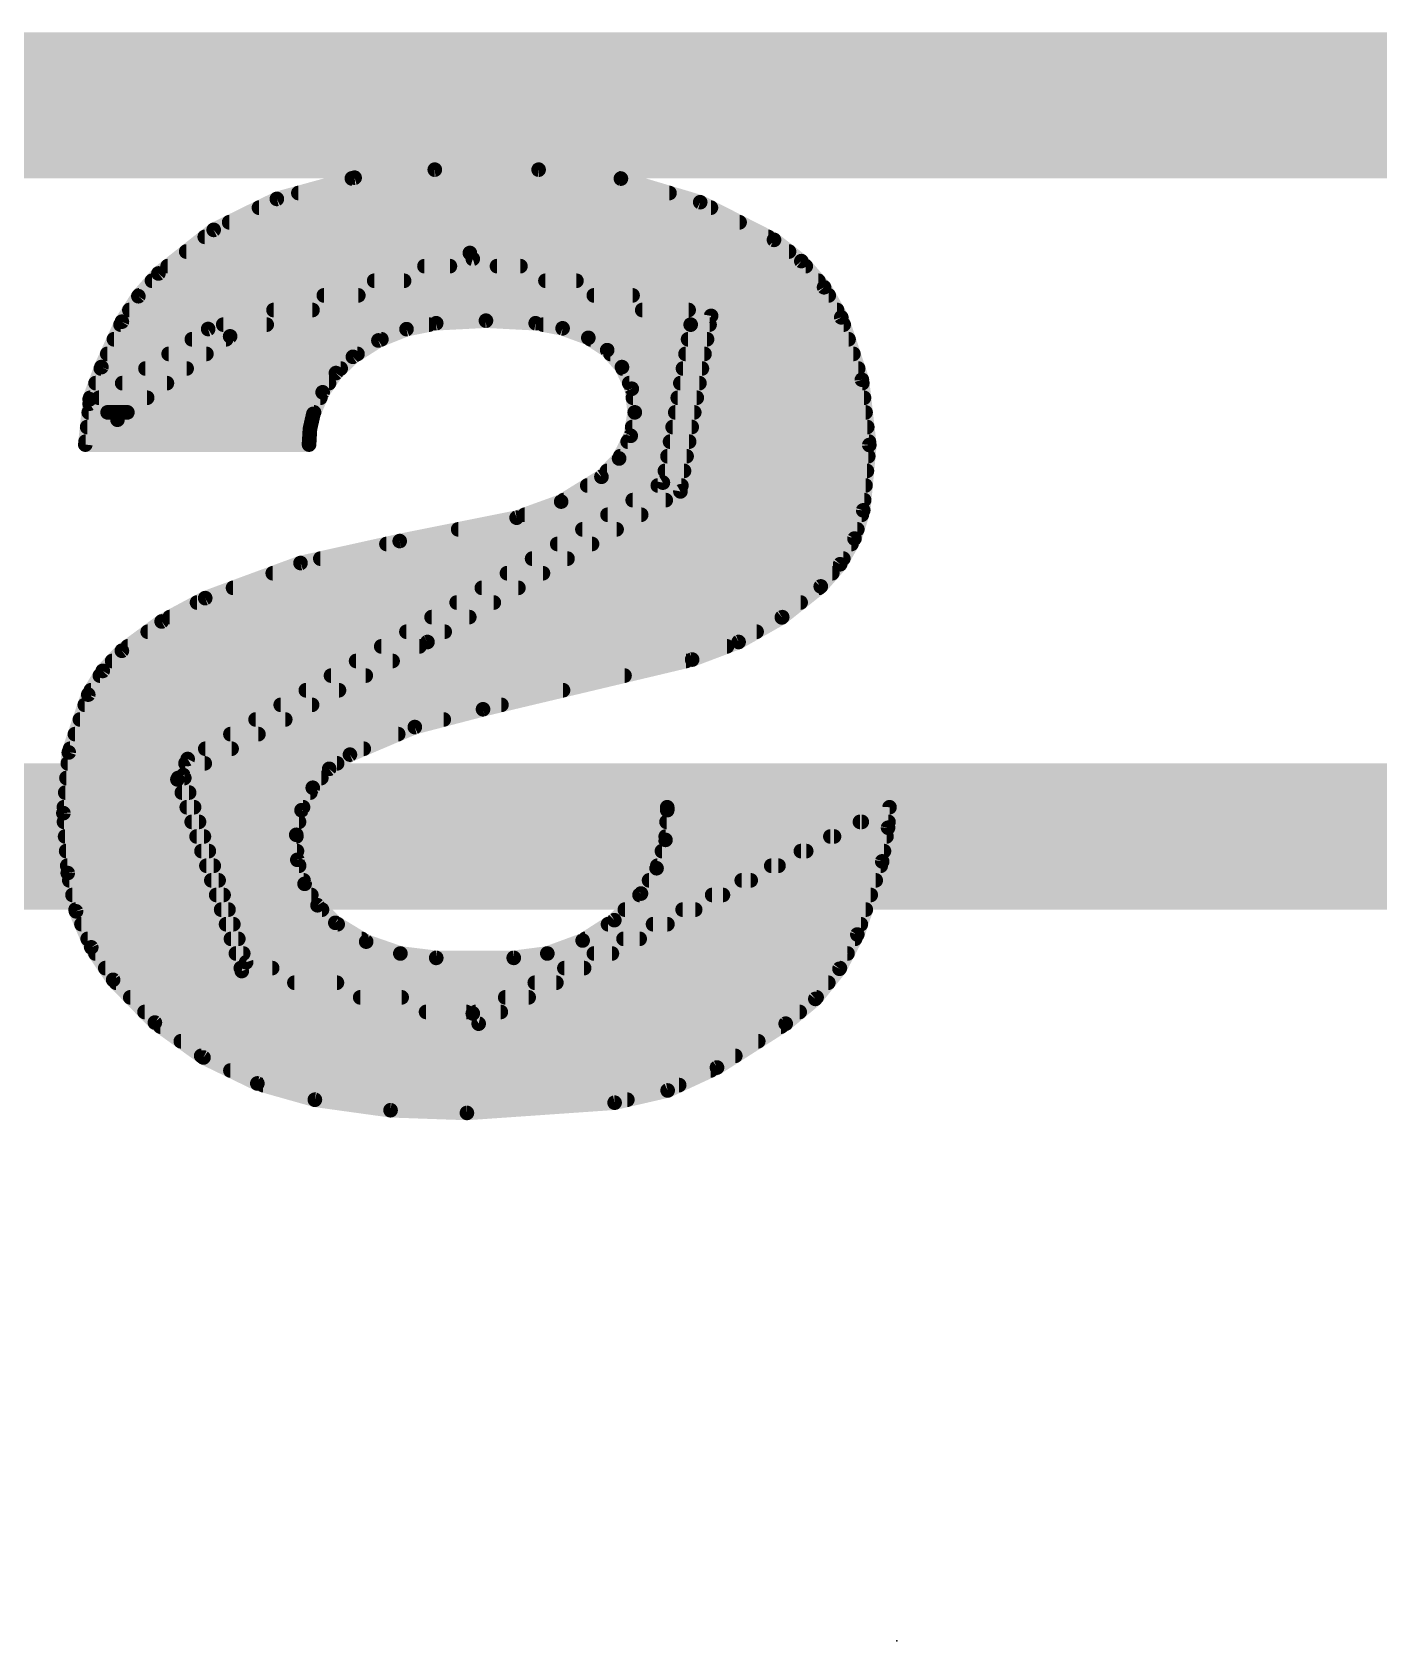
# Model space of a CAD drawing. Extents: x -15.6 to 66.2, y -11.4 to 53.5.
# Drawn here: x 35.963 to 38.302, y 22.733 to 25.527 of the extents above; entities that cross this region are included whole.
import ezdxf

# ---------------------------------------------------------------- set-up
doc = ezdxf.new("R2010")
doc.units = 0
for name, color, linetype in [('1', 12, 'CONTINUOUS'), ('22', 40, 'CONTINUOUS'), ('24', 53, 'CONTINUOUS')]:
    doc.layers.add(name, color=color, linetype=linetype)

msp = doc.modelspace()

# ---------------------------------------------------------------- linework, layer by layer
at = {"layer": '1', "const_width": 0.254}
for points in [[(20.32, 25.4), (39.37, 25.4)], [(22.86, 24.13), (41.91, 24.13)]]:
    msp.add_lwpolyline(points, dxfattribs=at)
at = {"layer": '22', "const_width": 0.0254}
for points in [[(36.388, 25.2374), (36.5231, 25.2743)], [(36.5184, 25.273), (36.9831, 25.273)], [(36.5231, 25.2743), (36.6624, 25.2882)], [(36.6624, 25.2882), (36.8427, 25.2882)], [(36.8427, 25.2882), (36.9857, 25.2727)], [(36.4254, 25.2476), (37.07, 25.2476)], [(36.9857, 25.2727), (37.1235, 25.2316)], [(36.2783, 25.1836), (36.388, 25.2374)], [(36.357, 25.2222), (37.142, 25.2222)], [(37.1235, 25.2316), (37.2516, 25.1663)], [(36.3052, 25.1968), (37.1918, 25.1968)], [(36.1823, 25.1079), (36.2783, 25.1836)], [(36.2628, 25.1714), (37.2416, 25.1714)], [(37.2516, 25.1663), (37.2991, 25.1294)], [(36.2306, 25.146), (37.2777, 25.146)], [(36.2687, 25.0114), (36.7233, 25.1435)], [(36.7284, 25.1333), (36.3068, 24.9987)], [(36.7233, 25.1435), (37.1424, 25.0342)], [(37.1069, 25.019), (36.7284, 25.1333)], [(36.1474, 25.0684), (36.1823, 25.1079)], [(36.1984, 25.1206), (36.6886, 25.1206)], [(36.6445, 25.1206), (36.8111, 25.1206)], [(36.7705, 25.1206), (37.3068, 25.1206)], [(37.2991, 25.1294), (37.3386, 25.0839)], [(36.1711, 25.0952), (36.6091, 25.0952)], [(36.5571, 25.0952), (36.9085, 25.0952)], [(36.8546, 25.0952), (37.3288, 25.0952)], [(37.3386, 25.0839), (37.3685, 25.0317)], [(36.1188, 25.0241), (36.1474, 25.0684)], [(36.1487, 25.0698), (36.5295, 25.0698)], [(36.4697, 25.0698), (37.0059, 25.0698)], [(36.9387, 25.0698), (37.3467, 25.0698)], [(36.0832, 24.9453), (36.1188, 25.0241)], [(36.1319, 25.0444), (36.4499, 25.0444)], [(36.3823, 25.0444), (37.1033, 25.0444)], [(36.7512, 25.026), (36.6649, 25.0215)], [(36.8376, 25.0215), (36.7512, 25.026)], [(37.0228, 25.0444), (37.3612, 25.0444)], [(37.1424, 25.0342), (37.0891, 24.7294)], [(37.3685, 25.0317), (37.4043, 24.9234)], [(36.0629, 24.8818), (36.2687, 25.0114)], [(36.105, 24.9936), (36.2999, 24.9936)], [(36.3068, 24.9987), (36.1112, 24.8539)], [(36.1165, 25.019), (36.3704, 25.019)], [(36.2404, 24.9936), (36.5696, 24.9936)], [(36.2949, 25.019), (36.6524, 25.019)], [(36.6133, 25.0112), (36.5644, 24.9915)], [(36.6649, 25.0215), (36.6133, 25.0112)], [(36.8844, 25.0126), (36.8376, 25.0215)], [(36.8508, 25.019), (37.1397, 25.019)], [(36.9291, 24.9961), (36.8844, 25.0126)], [(36.9618, 24.9748), (36.9291, 24.9961)], [(36.9329, 24.9936), (37.1353, 24.9936)], [(37.0586, 24.7447), (37.1069, 25.019)], [(37.1024, 24.9936), (37.3811, 24.9936)], [(37.1069, 25.019), (37.3727, 25.019)], [(36.0935, 24.9682), (36.2656, 24.9682)], [(36.2001, 24.9682), (36.5281, 24.9682)], [(36.5644, 24.9915), (36.5201, 24.9631)], [(36.9875, 24.9453), (36.9618, 24.9748)], [(36.9676, 24.9682), (37.1309, 24.9682)], [(37.098, 24.9682), (37.3895, 24.9682)], [(36.0629, 24.8895), (36.0832, 24.9453)], [(36.0823, 24.9428), (36.2313, 24.9428)], [(36.1598, 24.9428), (36.4989, 24.9428)], [(36.5201, 24.9631), (36.4907, 24.935)], [(37.0046, 24.9077), (36.9875, 24.9453)], [(36.9886, 24.9428), (37.1264, 24.9428)], [(37.0935, 24.9428), (37.3979, 24.9428)], [(36.0731, 24.9174), (36.197, 24.9174)], [(36.1194, 24.9174), (36.4786, 24.9174)], [(36.4907, 24.935), (36.4675, 24.9015)], [(37.0002, 24.9174), (37.122, 24.9174)], [(37.089, 24.9174), (37.405, 24.9174)], [(37.4043, 24.9234), (37.4172, 24.81)], [(36.1112, 24.8539), (36.0629, 24.8895)], [(36.0638, 24.892), (36.1627, 24.892)], [(36.0791, 24.892), (36.4635, 24.892)], [(36.4675, 24.9015), (36.4515, 24.8641)], [(37.0098, 24.8667), (37.0046, 24.9077)], [(37.0066, 24.892), (37.1175, 24.892)], [(37.0845, 24.892), (37.4079, 24.892)], [(36.0553, 24.8107), (36.0629, 24.8818)], [(36.0613, 24.8666), (36.4526, 24.8666)], [(36.094, 24.8666), (36.1284, 24.8666)], [(36.4515, 24.8641), (36.4455, 24.8377)], [(37.0027, 24.826), (37.0098, 24.8667)], [(37.0098, 24.8666), (37.1131, 24.8666)], [(37.0801, 24.8666), (37.4107, 24.8666)], [(36.0586, 24.8412), (36.4463, 24.8412)], [(36.4455, 24.8377), (36.4439, 24.8107)], [(36.9826, 24.7866), (37.0027, 24.826)], [(37.0054, 24.8412), (37.1087, 24.8412)], [(37.0756, 24.8412), (37.4136, 24.8412)], [(36.4439, 24.8107), (36.0553, 24.8107)], [(36.0558, 24.8158), (36.4442, 24.8158)], [(36.9975, 24.8158), (37.1042, 24.8158)], [(37.0711, 24.8158), (37.4165, 24.8158)], [(37.4172, 24.81), (37.4066, 24.6964)], [(36.9519, 24.7548), (36.9826, 24.7866)], [(36.9845, 24.7904), (37.0998, 24.7904)], [(37.0666, 24.7904), (37.4154, 24.7904)], [(36.2331, 24.2646), (37.0586, 24.7447)], [(36.8819, 24.7117), (36.9519, 24.7548)], [(36.9617, 24.765), (37.0953, 24.765)], [(37.0622, 24.765), (37.413, 24.765)], [(37.0891, 24.7294), (36.6497, 24.4678)], [(36.886, 24.7142), (37.0636, 24.7142)], [(36.9272, 24.7396), (37.0909, 24.7396)], [(37.0062, 24.7142), (37.4083, 24.7142)], [(37.0498, 24.7396), (37.4106, 24.7396)], [(36.8046, 24.6837), (36.8819, 24.7117)], [(36.8187, 24.6888), (37.0209, 24.6888)], [(36.9625, 24.6888), (37.4042, 24.6888)], [(37.4066, 24.6964), (37.3915, 24.6475)], [(36.6014, 24.6431), (36.8046, 24.6837)], [(36.703, 24.6634), (36.9782, 24.6634)], [(36.9188, 24.6634), (37.3964, 24.6634)], [(36.4291, 24.605), (36.6014, 24.6431)], [(36.5784, 24.638), (36.9356, 24.638)], [(36.8751, 24.638), (37.3862, 24.638)], [(37.3915, 24.6475), (37.3665, 24.6028)], [(36.2636, 24.544), (36.4291, 24.605)], [(36.4636, 24.6126), (36.8929, 24.6126)], [(36.8315, 24.6126), (37.372, 24.6126)], [(37.3665, 24.6028), (37.3329, 24.5643)], [(36.3809, 24.5872), (36.8503, 24.5872)], [(36.7878, 24.5872), (37.3529, 24.5872)], [(36.3119, 24.5618), (36.8076, 24.5618)], [(36.7441, 24.5618), (37.3298, 24.5618)], [(37.3329, 24.5643), (37.2653, 24.5105)], [(36.1879, 24.5035), (36.2636, 24.544)], [(36.2494, 24.5364), (36.7649, 24.5364)], [(36.7004, 24.5364), (37.2978, 24.5364)], [(36.1188, 24.4526), (36.1879, 24.5035)], [(36.202, 24.511), (36.7223, 24.511)], [(36.6568, 24.511), (37.2659, 24.511)], [(37.2653, 24.5105), (37.1902, 24.4679)], [(36.1637, 24.4856), (36.6796, 24.4856)], [(36.6497, 24.4678), (36.2255, 24.2367)], [(36.6131, 24.4856), (37.2214, 24.4856)], [(37.1902, 24.4679), (37.1094, 24.4373)], [(36.0856, 24.4176), (36.1188, 24.4526)], [(36.1019, 24.4348), (36.5891, 24.4348)], [(36.1291, 24.4602), (36.6358, 24.4602)], [(36.5257, 24.4348), (37.0989, 24.4348)], [(36.5694, 24.4602), (37.1699, 24.4602)], [(37.1094, 24.4373), (36.7462, 24.351)], [(36.0604, 24.3764), (36.0856, 24.4176)], [(36.0806, 24.4094), (36.5425, 24.4094)], [(36.4821, 24.4094), (36.992, 24.4094)], [(36.065, 24.384), (36.4959, 24.384)], [(36.4384, 24.384), (36.8851, 24.384)], [(36.0266, 24.2761), (36.0604, 24.3764)], [(36.0544, 24.3586), (36.4493, 24.3586)], [(36.3947, 24.3586), (36.7782, 24.3586)], [(36.7462, 24.351), (36.6277, 24.3201)], [(36.0459, 24.3332), (36.4026, 24.3332)], [(36.3511, 24.3332), (36.678, 24.3332)], [(36.0373, 24.3078), (36.356, 24.3078)], [(36.3074, 24.3078), (36.5988, 24.3078)], [(36.6277, 24.3201), (36.515, 24.2722)], [(36.0172, 24.1706), (36.0266, 24.2761)], [(36.0288, 24.2824), (36.3094, 24.2824)], [(36.2637, 24.2824), (36.539, 24.2824)], [(36.515, 24.2722), (36.479, 24.2475)], [(36.0249, 24.257), (36.2628, 24.257)], [(36.2153, 24.2291), (36.2331, 24.2646)], [(36.2293, 24.257), (36.4928, 24.257)], [(36.479, 24.2475), (36.4504, 24.2146)], [(36.0226, 24.2316), (36.2272, 24.2316)], [(36.3271, 23.8963), (36.2153, 24.2291)], [(36.2166, 24.2316), (36.4652, 24.2316)], [(36.2255, 24.2367), (36.3347, 23.9116)], [(36.4504, 24.2146), (36.4309, 24.1756)], [(36.0204, 24.2062), (36.2357, 24.2062)], [(36.223, 24.2062), (36.4462, 24.2062)], [(36.0248, 24.0665), (36.0172, 24.1706)], [(36.0181, 24.1808), (36.2443, 24.1808)], [(36.0183, 24.1554), (36.2528, 24.1554)], [(36.2315, 24.1808), (36.4335, 24.1808)], [(36.2401, 24.1554), (36.4265, 24.1554)], [(36.4309, 24.1756), (36.4218, 24.133)], [(36.7284, 23.8227), (37.4523, 24.1808)], [(37.4523, 24.1808), (36.7386, 23.8049)], [(37.0632, 24.1241), (37.0662, 24.1757)], [(37.065, 24.1554), (37.4041, 24.1554)], [(37.0662, 24.1757), (37.0662, 24.1808)], [(37.0662, 24.1808), (37.4523, 24.1808)], [(37.401, 24.1554), (37.4505, 24.1554)], [(37.4523, 24.1808), (37.4498, 24.1452)], [(36.0202, 24.13), (36.2613, 24.13)], [(36.2486, 24.13), (36.4219, 24.13)], [(36.4218, 24.133), (36.4236, 24.0894)], [(37.0635, 24.13), (37.3559, 24.13)], [(37.3496, 24.13), (37.4471, 24.13)], [(37.4498, 24.1452), (37.4396, 24.0868)], [(36.022, 24.1046), (36.2699, 24.1046)], [(36.2571, 24.1046), (36.423, 24.1046)], [(37.0476, 24.0749), (37.0632, 24.1241)], [(37.057, 24.1046), (37.3076, 24.1046)], [(37.2983, 24.1046), (37.4427, 24.1046)], [(36.0239, 24.0792), (36.2784, 24.0792)], [(36.2657, 24.0792), (36.4267, 24.0792)], [(36.4236, 24.0894), (36.4362, 24.0478)], [(37.0205, 24.0309), (37.0476, 24.0749)], [(37.049, 24.0792), (37.2594, 24.0792)], [(37.2469, 24.0792), (37.437, 24.0792)], [(37.4396, 24.0868), (37.3964, 23.9598)], [(36.0391, 24.0001), (36.0248, 24.0665)], [(36.0275, 24.0538), (36.2869, 24.0538)], [(36.2742, 24.0538), (36.4344, 24.0538)], [(36.4362, 24.0478), (36.4587, 24.0106)], [(37.0346, 24.0538), (37.2112, 24.0538)], [(37.1956, 24.0538), (37.4284, 24.0538)], [(36.033, 24.0284), (36.2955, 24.0284)], [(36.2827, 24.0284), (36.4479, 24.0284)], [(36.9743, 23.9846), (37.0205, 24.0309)], [(37.018, 24.0284), (37.1629, 24.0284)], [(37.1442, 24.0284), (37.4197, 24.0284)], [(36.0385, 24.003), (36.304, 24.003)], [(36.0657, 23.9375), (36.0391, 24.0001)], [(36.2913, 24.003), (36.4664, 24.003)], [(36.4587, 24.0106), (36.4896, 23.9801)], [(36.9926, 24.003), (37.1147, 24.003)], [(37.0929, 24.003), (37.4111, 24.003)], [(36.0486, 23.9776), (36.3125, 23.9776)], [(36.2998, 23.9776), (36.4937, 23.9776)], [(36.4896, 23.9801), (36.5432, 23.9474)], [(36.9193, 23.9494), (36.9743, 23.9846)], [(36.9633, 23.9776), (37.0665, 23.9776)], [(37.0415, 23.9776), (37.4025, 23.9776)], [(36.0594, 23.9522), (36.3211, 23.9522)], [(36.1036, 23.8811), (36.0657, 23.9375)], [(36.3083, 23.9522), (36.5354, 23.9522)], [(36.5432, 23.9474), (36.6026, 23.9268)], [(36.8579, 23.9268), (36.9193, 23.9494)], [(36.9236, 23.9522), (37.0183, 23.9522)], [(36.9902, 23.9522), (37.3925, 23.9522)], [(37.3964, 23.9598), (37.3655, 23.9003)], [(36.0729, 23.9268), (36.3296, 23.9268)], [(36.3169, 23.9268), (36.6027, 23.9268)], [(36.3347, 23.9116), (36.7284, 23.8227)], [(36.6026, 23.9268), (36.6649, 23.9192)], [(36.6649, 23.9192), (36.7995, 23.9192)], [(36.7995, 23.9192), (36.8579, 23.9268)], [(36.8579, 23.9268), (36.97, 23.9268)], [(36.9388, 23.9268), (37.3793, 23.9268)], [(36.09, 23.9014), (36.3799, 23.9014)], [(36.1762, 23.8068), (36.1036, 23.8811)], [(36.1086, 23.876), (36.4924, 23.876)], [(36.3254, 23.9014), (36.9218, 23.9014)], [(36.7386, 23.8049), (36.3271, 23.8963)], [(36.4185, 23.876), (36.8736, 23.876)], [(36.8361, 23.876), (37.346, 23.876)], [(36.8875, 23.9014), (37.3661, 23.9014)], [(37.3655, 23.9003), (37.3235, 23.8479)], [(36.1334, 23.8506), (36.6048, 23.8506)], [(36.5329, 23.8506), (36.8254, 23.8506)], [(36.7848, 23.8506), (37.3256, 23.8506)], [(36.1582, 23.8252), (36.7173, 23.8252)], [(36.6472, 23.8252), (36.7771, 23.8252)], [(36.7335, 23.8252), (37.2963, 23.8252)], [(37.3235, 23.8479), (37.272, 23.8049)], [(36.2606, 23.7462), (36.1762, 23.8068)], [(36.1859, 23.7998), (37.264, 23.7998)], [(37.272, 23.8049), (37.1526, 23.7287)], [(36.2213, 23.7744), (37.2242, 23.7744)], [(36.2566, 23.749), (37.1844, 23.749)], [(36.3541, 23.701), (36.2606, 23.7462)], [(36.3074, 23.7236), (37.1416, 23.7236)], [(37.1526, 23.7287), (37.0669, 23.6889)], [(36.4541, 23.6728), (36.3541, 23.701)], [(36.3642, 23.6982), (37.0869, 23.6982)], [(37.0669, 23.6889), (36.9748, 23.6677)], [(36.5856, 23.6546), (36.4541, 23.6728)], [(36.4541, 23.6728), (36.9969, 23.6728)], [(36.7182, 23.6499), (36.5856, 23.6546)], [(36.9748, 23.6677), (36.7182, 23.6499)]]:
    msp.add_lwpolyline(points, dxfattribs=at)
at = {"layer": '22', "const_width": 0.0127}
for points in [[(36.5184, 25.2794, 1), (36.5184, 25.2666)], [(36.5224, 25.2806, 1), (36.5237, 25.268)], [(36.5248, 25.2681, 1), (36.5214, 25.2804)], [(36.6624, 25.2946, 1), (36.6624, 25.2818)], [(36.663, 25.2819, 1), (36.6618, 25.2945)], [(36.8434, 25.2945, 1), (36.842, 25.2819)], [(36.8427, 25.2818, 1), (36.8427, 25.2946)], [(36.9831, 25.2666, 1), (36.9831, 25.2794)], [(36.4254, 25.254, 1), (36.4254, 25.2413)], [(36.9875, 25.2788, 1), (36.9839, 25.2666)], [(36.985, 25.2664, 1), (36.9864, 25.279)], [(37.07, 25.2413, 1), (37.07, 25.254)], [(36.357, 25.2286, 1), (36.357, 25.2158)], [(36.3863, 25.2435, 1), (36.3897, 25.2313)], [(36.3908, 25.2317, 1), (36.3852, 25.2431)], [(37.1264, 25.2373, 1), (37.1206, 25.226)], [(37.1217, 25.2256, 1), (37.1253, 25.2377)], [(37.142, 25.2158, 1), (37.142, 25.2286)], [(36.3052, 25.2032, 1), (36.3052, 25.1904)], [(37.1918, 25.1904, 1), (37.1918, 25.2032)], [(36.2628, 25.1778, 1), (36.2628, 25.1651)], [(36.2755, 25.1893, 1), (36.2811, 25.1779)], [(36.2822, 25.1786, 1), (36.2743, 25.1886)], [(37.2416, 25.1651, 1), (37.2416, 25.1778)], [(37.2555, 25.1713, 1), (37.2477, 25.1613)], [(37.2487, 25.1606, 1), (37.2545, 25.172)], [(36.2306, 25.1524, 1), (36.2306, 25.1396)], [(36.7249, 25.1496, 1), (36.7217, 25.1374)], [(36.7251, 25.1374, 1), (36.7215, 25.1496)], [(36.7302, 25.1394, 1), (36.7266, 25.1272)], [(37.2777, 25.1396, 1), (37.2777, 25.1524)], [(36.1784, 25.1129, 1), (36.1862, 25.1029)], [(36.1871, 25.1037, 1), (36.1775, 25.1121)], [(36.1984, 25.127, 1), (36.1984, 25.1142)], [(36.6445, 25.127, 1), (36.6445, 25.1142)], [(36.6886, 25.1142, 1), (36.6886, 25.127)], [(36.7303, 25.1273, 1), (36.7265, 25.1393)], [(36.7705, 25.127, 1), (36.7705, 25.1142)], [(36.8111, 25.1142, 1), (36.8111, 25.127)], [(37.3039, 25.1335, 1), (37.2943, 25.1252)], [(37.2952, 25.1244, 1), (37.303, 25.1344)], [(37.3068, 25.1142, 1), (37.3068, 25.127)], [(36.1711, 25.1016, 1), (36.1711, 25.0889)], [(36.5571, 25.1016, 1), (36.5571, 25.0889)], [(36.6091, 25.0889, 1), (36.6091, 25.1016)], [(36.8546, 25.1016, 1), (36.8546, 25.0889)], [(36.9085, 25.0889, 1), (36.9085, 25.1016)], [(37.3288, 25.0889, 1), (37.3288, 25.1016)], [(37.3441, 25.0871, 1), (37.3331, 25.0808)], [(37.3338, 25.0798, 1), (37.3434, 25.0881)], [(36.1427, 25.0726, 1), (36.1522, 25.0642)], [(36.1528, 25.0649, 1), (36.1421, 25.0718)], [(36.1487, 25.0762, 1), (36.1487, 25.0634)], [(36.4697, 25.0762, 1), (36.4697, 25.0634)], [(36.5295, 25.0634, 1), (36.5295, 25.0762)], [(36.9387, 25.0762, 1), (36.9387, 25.0634)], [(37.0059, 25.0634, 1), (37.0059, 25.0762)], [(37.3467, 25.0634, 1), (37.3467, 25.0762)], [(36.1246, 25.0215, 1), (36.113, 25.0267)], [(36.1319, 25.0508, 1), (36.1319, 25.038)], [(36.3823, 25.0508, 1), (36.3823, 25.038)], [(36.4499, 25.038, 1), (36.4499, 25.0508)], [(36.7516, 25.0323, 1), (36.7509, 25.0196)], [(36.7516, 25.0196, 1), (36.7509, 25.0323)], [(37.0228, 25.0508, 1), (37.0228, 25.038)], [(37.1033, 25.038, 1), (37.1033, 25.0508)], [(37.1487, 25.0331, 1), (37.1361, 25.0353)], [(37.1408, 25.0281, 1), (37.144, 25.0403)], [(37.3612, 25.038, 1), (37.3612, 25.0508)], [(37.3745, 25.0337, 1), (37.3625, 25.0297)], [(37.363, 25.0285, 1), (37.374, 25.0349)], [(36.105, 25, 1), (36.105, 24.9872)], [(36.1165, 25.0254, 1), (36.1165, 25.0127)], [(36.1135, 25.0275, 1), (36.1241, 25.0207)], [(36.2404, 25, 1), (36.2404, 24.9872)], [(36.2669, 25.0175, 1), (36.2705, 25.0053)], [(36.2721, 25.006, 1), (36.2653, 25.0168)], [(36.2949, 25.0254, 1), (36.2949, 25.0127)], [(36.2999, 24.9872, 1), (36.2999, 25)], [(36.3049, 25.0047, 1), (36.3087, 24.9927)], [(36.3106, 24.9936, 1), (36.303, 25.0038)], [(36.3704, 25.0127, 1), (36.3704, 25.0254)], [(36.5696, 24.9872, 1), (36.5696, 25)], [(36.612, 25.0174, 1), (36.6145, 25.005)], [(36.6156, 25.0053, 1), (36.6109, 25.0171)], [(36.6524, 25.0127, 1), (36.6524, 25.0254)], [(36.6646, 25.0278, 1), (36.6652, 25.0152)], [(36.6661, 25.0153, 1), (36.6637, 25.0277)], [(36.8388, 25.0277, 1), (36.8364, 25.0153)], [(36.8373, 25.0152, 1), (36.8379, 25.0278)], [(36.8508, 25.0254, 1), (36.8508, 25.0127)], [(36.8866, 25.0186, 1), (36.8822, 25.0067)], [(36.8832, 25.0064, 1), (36.8856, 25.0189)], [(36.9326, 25.0014, 1), (36.9256, 24.9908)], [(36.9329, 25, 1), (36.9329, 24.9872)], [(36.9269, 24.9901, 1), (36.9313, 25.0021)], [(37.1024, 25, 1), (37.1024, 24.9872)], [(37.1069, 25.0254, 1), (37.1069, 25.0127)], [(37.1132, 25.0179, 1), (37.1006, 25.0201)], [(37.1051, 25.0129, 1), (37.1087, 25.0251)], [(37.1353, 24.9872, 1), (37.1353, 25)], [(37.1397, 25.0127, 1), (37.1397, 25.0254)], [(37.3727, 25.0127, 1), (37.3727, 25.0254)], [(37.3811, 24.9872, 1), (37.3811, 25)], [(36.0935, 24.9746, 1), (36.0935, 24.9618)], [(36.2001, 24.9746, 1), (36.2001, 24.9618)], [(36.2656, 24.9618, 1), (36.2656, 24.9746)], [(36.5281, 24.9618, 1), (36.5281, 24.9746)], [(36.5621, 24.9974, 1), (36.5668, 24.9856)], [(36.5679, 24.9862, 1), (36.561, 24.9969)], [(36.9666, 24.9789, 1), (36.9571, 24.9706)], [(36.9584, 24.9695, 1), (36.9653, 24.9801)], [(36.9676, 24.9746, 1), (36.9676, 24.9618)], [(37.098, 24.9746, 1), (37.098, 24.9618)], [(37.1309, 24.9618, 1), (37.1309, 24.9746)], [(37.3895, 24.9618, 1), (37.3895, 24.9746)], [(36.0823, 24.9492, 1), (36.0823, 24.9365)], [(36.0774, 24.9479, 1), (36.089, 24.9427)], [(36.0892, 24.9431, 1), (36.0772, 24.9475)], [(36.1598, 24.9492, 1), (36.1598, 24.9365)], [(36.2313, 24.9365, 1), (36.2313, 24.9492)], [(36.4989, 24.9365, 1), (36.4989, 24.9492)], [(36.5167, 24.9684, 1), (36.5235, 24.9578)], [(36.5245, 24.9585, 1), (36.5157, 24.9677)], [(36.9933, 24.9479, 1), (36.9817, 24.9427)], [(36.9886, 24.9492, 1), (36.9886, 24.9365)], [(36.9827, 24.9411, 1), (36.9923, 24.9495)], [(37.0935, 24.9492, 1), (37.0935, 24.9365)], [(37.1264, 24.9365, 1), (37.1264, 24.9492)], [(37.3979, 24.9365, 1), (37.3979, 24.9492)], [(36.0731, 24.9238, 1), (36.0731, 24.911)], [(36.1194, 24.9238, 1), (36.1194, 24.911)], [(36.197, 24.911, 1), (36.197, 24.9238)], [(36.4786, 24.911, 1), (36.4786, 24.9238)], [(36.4863, 24.9395, 1), (36.4951, 24.9304)], [(36.4959, 24.9313, 1), (36.4855, 24.9386)], [(37.0002, 24.9238, 1), (37.0002, 24.911)], [(37.089, 24.9238, 1), (37.089, 24.911)], [(37.122, 24.911, 1), (37.122, 24.9238)], [(37.4106, 24.9241, 1), (37.398, 24.9226)], [(37.3983, 24.9214, 1), (37.4103, 24.9254)], [(37.405, 24.911, 1), (37.405, 24.9238)], [(36.0667, 24.8946, 1), (36.0591, 24.8844)], [(36.0569, 24.8917, 1), (36.0689, 24.8873)], [(36.0638, 24.8984, 1), (36.0638, 24.8856)], [(36.0791, 24.8984, 1), (36.0791, 24.8856)], [(36.1627, 24.8856, 1), (36.1627, 24.8984)], [(36.4623, 24.9051, 1), (36.4728, 24.8979)], [(36.4734, 24.899, 1), (36.4617, 24.904)], [(36.4635, 24.8856, 1), (36.4635, 24.8984)], [(37.0109, 24.9085, 1), (36.9983, 24.9069)], [(36.9988, 24.9051, 1), (37.0104, 24.9103)], [(37.0066, 24.8984, 1), (37.0066, 24.8856)], [(37.0845, 24.8984, 1), (37.0845, 24.8856)], [(37.1175, 24.8856, 1), (37.1175, 24.8984)], [(37.4079, 24.8856, 1), (37.4079, 24.8984)], [(36.0613, 24.873, 1), (36.0613, 24.8603)], [(36.0595, 24.8872, 1), (36.0663, 24.8764)], [(36.0692, 24.8811, 1), (36.0566, 24.8825)], [(36.094, 24.873, 1), (36.094, 24.8603)], [(36.1284, 24.8603, 1), (36.1284, 24.873)], [(36.4457, 24.8666, 1), (36.4573, 24.8616)], [(36.4577, 24.8627, 1), (36.4453, 24.8655)], [(36.4526, 24.8603, 1), (36.4526, 24.873)], [(37.0098, 24.873, 1), (37.0098, 24.8603)], [(37.0035, 24.8659, 1), (37.0161, 24.8675)], [(37.0161, 24.8656, 1), (37.0036, 24.8678)], [(37.0801, 24.873, 1), (37.0801, 24.8603)], [(37.1131, 24.8603, 1), (37.1131, 24.873)], [(37.4107, 24.8603, 1), (37.4107, 24.873)], [(36.0586, 24.8476, 1), (36.0586, 24.8348)], [(36.1074, 24.859, 1), (36.115, 24.8488)], [(36.1074, 24.8488, 1), (36.115, 24.859)], [(36.4393, 24.8391, 1), (36.4517, 24.8363)], [(36.4519, 24.8373, 1), (36.4392, 24.8381)], [(36.4463, 24.8348, 1), (36.4463, 24.8476)], [(37.0084, 24.8231, 1), (36.997, 24.8289)], [(37.0054, 24.8476, 1), (37.0054, 24.8348)], [(37.0756, 24.8476, 1), (37.0756, 24.8348)], [(37.1087, 24.8348, 1), (37.1087, 24.8476)], [(37.4136, 24.8348, 1), (37.4136, 24.8476)], [(36.0553, 24.8171, 1), (36.0553, 24.8043)], [(36.049, 24.8114, 1), (36.0616, 24.81)], [(36.0558, 24.8222, 1), (36.0558, 24.8094)], [(36.4376, 24.8111, 1), (36.4502, 24.8103)], [(36.4439, 24.8043, 1), (36.4439, 24.8171)], [(36.4442, 24.8094, 1), (36.4442, 24.8222)], [(36.9975, 24.8222, 1), (36.9975, 24.8094)], [(36.9964, 24.8271, 1), (37.009, 24.8249)], [(37.0711, 24.8222, 1), (37.0711, 24.8094)], [(37.1042, 24.8094, 1), (37.1042, 24.8222)], [(37.4235, 24.8094, 1), (37.4109, 24.8106)], [(37.4109, 24.8093, 1), (37.4235, 24.8107)], [(37.4165, 24.8094, 1), (37.4165, 24.8222)], [(36.9769, 24.7895, 1), (36.9883, 24.7837)], [(36.9872, 24.7822, 1), (36.978, 24.791)], [(36.9845, 24.7968, 1), (36.9845, 24.7841)], [(37.0666, 24.7968, 1), (37.0666, 24.7841)], [(37.0998, 24.7841, 1), (37.0998, 24.7968)], [(37.4154, 24.7841, 1), (37.4154, 24.7968)], [(36.9473, 24.7592, 1), (36.9565, 24.7504)], [(36.9552, 24.7494, 1), (36.9486, 24.7602)], [(36.9617, 24.7714, 1), (36.9617, 24.7586)], [(37.0618, 24.7392, 1), (37.0554, 24.7502)], [(37.0622, 24.7714, 1), (37.0622, 24.7586)], [(37.0953, 24.7586, 1), (37.0953, 24.7714)], [(37.413, 24.7586, 1), (37.413, 24.7714)], [(36.886, 24.7206, 1), (36.886, 24.7079)], [(36.9272, 24.746, 1), (36.9272, 24.7333)], [(37.0062, 24.7206, 1), (37.0062, 24.7079)], [(37.0498, 24.746, 1), (37.0498, 24.7333)], [(37.0523, 24.7458, 1), (37.0649, 24.7436)], [(37.0636, 24.7079, 1), (37.0636, 24.7206)], [(37.0828, 24.7305, 1), (37.0954, 24.7283)], [(37.0923, 24.7239, 1), (37.0859, 24.7349)], [(37.0909, 24.7333, 1), (37.0909, 24.746)], [(37.4083, 24.7079, 1), (37.4083, 24.7206)], [(37.4106, 24.7333, 1), (37.4106, 24.746)], [(36.8187, 24.6952, 1), (36.8187, 24.6824)], [(36.8786, 24.7171, 1), (36.8852, 24.7063)], [(36.8841, 24.7057, 1), (36.8798, 24.7176)], [(36.9625, 24.6952, 1), (36.9625, 24.6824)], [(37.0209, 24.6824, 1), (37.0209, 24.6952)], [(37.4003, 24.697, 1), (37.4129, 24.6958)], [(37.4127, 24.6945, 1), (37.4005, 24.6983)], [(37.4042, 24.6824, 1), (37.4042, 24.6952)], [(36.703, 24.6698, 1), (36.703, 24.6571)], [(36.8024, 24.6897, 1), (36.8068, 24.6777)], [(36.8058, 24.6775, 1), (36.8034, 24.6899)], [(36.9188, 24.6698, 1), (36.9188, 24.6571)], [(36.9782, 24.6571, 1), (36.9782, 24.6698)], [(37.3964, 24.6571, 1), (37.3964, 24.6698)], [(36.5784, 24.6444, 1), (36.5784, 24.6317)], [(36.6002, 24.6493, 1), (36.6026, 24.6369)], [(36.6028, 24.6369, 1), (36.6, 24.6493)], [(36.8751, 24.6444, 1), (36.8751, 24.6317)], [(36.9356, 24.6317, 1), (36.9356, 24.6444)], [(37.3854, 24.6494, 1), (37.3975, 24.6456)], [(37.397, 24.6444, 1), (37.3859, 24.6506)], [(37.3862, 24.6317, 1), (37.3862, 24.6444)], [(36.4278, 24.6112, 1), (36.4305, 24.5988)], [(36.4313, 24.599, 1), (36.427, 24.6109)], [(36.4636, 24.619, 1), (36.4636, 24.6062)], [(36.8315, 24.619, 1), (36.8315, 24.6062)], [(36.8929, 24.6062, 1), (36.8929, 24.619)], [(37.3713, 24.5987, 1), (37.3618, 24.607)], [(37.372, 24.6062, 1), (37.372, 24.619)], [(36.3809, 24.5936, 1), (36.3809, 24.5809)], [(36.7878, 24.5936, 1), (36.7878, 24.5809)], [(36.8503, 24.5809, 1), (36.8503, 24.5936)], [(37.3529, 24.5809, 1), (37.3529, 24.5936)], [(37.361, 24.6059, 1), (37.3721, 24.5998)], [(36.3119, 24.5682, 1), (36.3119, 24.5555)], [(36.7441, 24.5682, 1), (36.7441, 24.5555)], [(36.8076, 24.5555, 1), (36.8076, 24.5682)], [(37.3281, 24.5685, 1), (37.3377, 24.5601)], [(37.3369, 24.5593, 1), (37.3289, 24.5693)], [(37.3298, 24.5555, 1), (37.3298, 24.5682)], [(36.2494, 24.5428, 1), (36.2494, 24.53)], [(36.2614, 24.55, 1), (36.2658, 24.538)], [(36.2666, 24.5384, 1), (36.2606, 24.5496)], [(36.7004, 24.5428, 1), (36.7004, 24.53)], [(36.7649, 24.53, 1), (36.7649, 24.5428)], [(37.2978, 24.53, 1), (37.2978, 24.5428)], [(36.1849, 24.5091, 1), (36.1909, 24.4979)], [(36.1917, 24.4984, 1), (36.1842, 24.5086)], [(36.202, 24.5174, 1), (36.202, 24.5047)], [(36.6568, 24.5174, 1), (36.6568, 24.5047)], [(36.7223, 24.5047, 1), (36.7223, 24.5174)], [(37.2613, 24.5155, 1), (37.2692, 24.5056)], [(37.2684, 24.505, 1), (37.2622, 24.5161)], [(37.2659, 24.5047, 1), (37.2659, 24.5174)], [(36.1637, 24.492, 1), (36.1637, 24.4793)], [(36.6131, 24.492, 1), (36.6131, 24.4793)], [(36.6465, 24.4733, 1), (36.6529, 24.4623)], [(36.6527, 24.4622, 1), (36.6467, 24.4734)], [(36.6796, 24.4793, 1), (36.6796, 24.492)], [(37.1871, 24.4734, 1), (37.1933, 24.4623)], [(37.1924, 24.4619, 1), (37.1879, 24.4738)], [(37.2214, 24.4793, 1), (37.2214, 24.492)], [(36.1019, 24.4412, 1), (36.1019, 24.4285)], [(36.115, 24.4577, 1), (36.1226, 24.4475)], [(36.1234, 24.4482, 1), (36.1142, 24.457)], [(36.1291, 24.4666, 1), (36.1291, 24.4538)], [(36.5257, 24.4412, 1), (36.5257, 24.4285)], [(36.5694, 24.4666, 1), (36.5694, 24.4538)], [(36.5891, 24.4285, 1), (36.5891, 24.4412)], [(36.6358, 24.4538, 1), (36.6358, 24.4666)], [(37.0989, 24.4285, 1), (37.0989, 24.4412)], [(37.1072, 24.4432, 1), (37.1116, 24.4314)], [(37.1109, 24.4311, 1), (37.1079, 24.4435)], [(37.1699, 24.4538, 1), (37.1699, 24.4666)], [(36.0806, 24.4158, 1), (36.0806, 24.4031)], [(36.081, 24.422, 1), (36.0902, 24.4132)], [(36.091, 24.4143, 1), (36.0801, 24.4209)], [(36.4821, 24.4158, 1), (36.4821, 24.4031)], [(36.5425, 24.4031, 1), (36.5425, 24.4158)], [(36.992, 24.4031, 1), (36.992, 24.4158)], [(36.065, 24.3904, 1), (36.065, 24.3776)], [(36.4384, 24.3904, 1), (36.4384, 24.3776)], [(36.4959, 24.3776, 1), (36.4959, 24.3904)], [(36.8851, 24.3776, 1), (36.8851, 24.3904)], [(36.0544, 24.365, 1), (36.0544, 24.3523)], [(36.055, 24.3797, 1), (36.0658, 24.3731)], [(36.0664, 24.3744, 1), (36.0544, 24.3784)], [(36.3947, 24.365, 1), (36.3947, 24.3523)], [(36.4493, 24.3523, 1), (36.4493, 24.365)], [(36.7782, 24.3523, 1), (36.7782, 24.365)], [(36.0459, 24.3396, 1), (36.0459, 24.3269)], [(36.3511, 24.3396, 1), (36.3511, 24.3269)], [(36.4026, 24.3269, 1), (36.4026, 24.3396)], [(36.678, 24.3269, 1), (36.678, 24.3396)], [(36.7447, 24.3572, 1), (36.7477, 24.3448)], [(36.7478, 24.3449, 1), (36.7446, 24.3571)], [(36.0373, 24.3142, 1), (36.0373, 24.3014)], [(36.3074, 24.3142, 1), (36.3074, 24.3014)], [(36.356, 24.3014, 1), (36.356, 24.3142)], [(36.5988, 24.3014, 1), (36.5988, 24.3142)], [(36.6261, 24.3262, 1), (36.6293, 24.3139)], [(36.6302, 24.3142, 1), (36.6252, 24.3259)], [(36.0206, 24.2781, 1), (36.0326, 24.274)], [(36.0329, 24.2755, 1), (36.0203, 24.2766)], [(36.0288, 24.2888, 1), (36.0288, 24.2761)], [(36.2637, 24.2888, 1), (36.2637, 24.2761)], [(36.3094, 24.2761, 1), (36.3094, 24.2888)], [(36.5125, 24.278, 1), (36.5175, 24.2664)], [(36.5186, 24.267, 1), (36.5114, 24.2774)], [(36.539, 24.2761, 1), (36.539, 24.2888)], [(36.0249, 24.2634, 1), (36.0249, 24.2507)], [(36.2293, 24.2634, 1), (36.2293, 24.2507)], [(36.2299, 24.2701, 1), (36.2363, 24.2591)], [(36.2388, 24.2618, 1), (36.2274, 24.2674)], [(36.2628, 24.2507, 1), (36.2628, 24.2634)], [(36.4754, 24.2528, 1), (36.4826, 24.2423)], [(36.4838, 24.2434, 1), (36.4742, 24.2517)], [(36.4928, 24.2507, 1), (36.4928, 24.2634)], [(36.0226, 24.238, 1), (36.0226, 24.2252)], [(36.2213, 24.2311, 1), (36.2093, 24.2271)], [(36.2096, 24.2319, 1), (36.221, 24.2263)], [(36.2166, 24.238, 1), (36.2166, 24.2252)], [(36.2315, 24.2387, 1), (36.2195, 24.2347)], [(36.2225, 24.2423, 1), (36.2285, 24.2311)], [(36.2272, 24.2252, 1), (36.2272, 24.238)], [(36.4456, 24.2188, 1), (36.4552, 24.2105)], [(36.4561, 24.2118, 1), (36.4447, 24.2175)], [(36.4652, 24.2252, 1), (36.4652, 24.238)], [(36.0204, 24.2126, 1), (36.0204, 24.1999)], [(36.223, 24.2126, 1), (36.223, 24.1999)], [(36.2357, 24.1999, 1), (36.2357, 24.2126)], [(36.4462, 24.1999, 1), (36.4462, 24.2126)], [(36.0235, 24.1711, 1), (36.0109, 24.1701)], [(36.0109, 24.1712, 1), (36.0235, 24.17)], [(36.0181, 24.1872, 1), (36.0181, 24.1745)], [(36.0183, 24.1618, 1), (36.0183, 24.149)], [(36.2315, 24.1872, 1), (36.2315, 24.1745)], [(36.2401, 24.1618, 1), (36.2401, 24.149)], [(36.2443, 24.1745, 1), (36.2443, 24.1872)], [(36.2528, 24.149, 1), (36.2528, 24.1618)], [(36.4252, 24.1785, 1), (36.4366, 24.1728)], [(36.4371, 24.1743, 1), (36.4247, 24.177)], [(36.4265, 24.149, 1), (36.4265, 24.1618)], [(36.4335, 24.1745, 1), (36.4335, 24.1872)], [(37.065, 24.1618, 1), (37.065, 24.149)], [(37.0662, 24.1872, 1), (37.0662, 24.1745)], [(37.0725, 24.1808, 1), (37.0599, 24.1808)], [(37.0725, 24.1753, 1), (37.0599, 24.1761)], [(37.0599, 24.1757, 1), (37.0725, 24.1757)], [(37.401, 24.1618, 1), (37.401, 24.149)], [(37.4041, 24.149, 1), (37.4041, 24.1618)], [(37.4586, 24.1804, 1), (37.446, 24.1812)], [(37.4553, 24.1752, 1), (37.4493, 24.1864)], [(37.4551, 24.1751, 1), (37.4495, 24.1865)], [(37.4505, 24.149, 1), (37.4505, 24.1618)], [(37.4523, 24.1745, 1), (37.4523, 24.1872)], [(36.0202, 24.1364, 1), (36.0202, 24.1237)], [(36.2486, 24.1364, 1), (36.2486, 24.1237)], [(36.2613, 24.1237, 1), (36.2613, 24.1364)], [(36.4281, 24.1332, 1), (36.4154, 24.1327)], [(36.4155, 24.1343, 1), (36.428, 24.1317)], [(36.4219, 24.1237, 1), (36.4219, 24.1364)], [(37.0635, 24.1364, 1), (37.0635, 24.1237)], [(37.3496, 24.1364, 1), (37.3496, 24.1237)], [(37.3559, 24.1237, 1), (37.3559, 24.1364)], [(37.4561, 24.1441, 1), (37.4435, 24.1463)], [(37.4435, 24.1456, 1), (37.4561, 24.1448)], [(37.4471, 24.1237, 1), (37.4471, 24.1364)], [(36.022, 24.111, 1), (36.022, 24.0983)], [(36.2571, 24.111, 1), (36.2571, 24.0983)], [(36.2699, 24.0983, 1), (36.2699, 24.111)], [(36.423, 24.0983, 1), (36.423, 24.111)], [(37.057, 24.111, 1), (37.057, 24.0983)], [(37.0568, 24.1245, 1), (37.0695, 24.1238)], [(37.0692, 24.1222, 1), (37.0571, 24.126)], [(37.2983, 24.111, 1), (37.2983, 24.0983)], [(37.3076, 24.0983, 1), (37.3076, 24.111)], [(37.4427, 24.0983, 1), (37.4427, 24.111)], [(36.0239, 24.0856, 1), (36.0239, 24.0728)], [(36.2657, 24.0856, 1), (36.2657, 24.0728)], [(36.2784, 24.0728, 1), (36.2784, 24.0856)], [(36.4297, 24.0912, 1), (36.4175, 24.0876)], [(36.4173, 24.0891, 1), (36.4299, 24.0897)], [(36.4267, 24.0728, 1), (36.4267, 24.0856)], [(37.053, 24.0715, 1), (37.0422, 24.0782)], [(37.049, 24.0856, 1), (37.049, 24.0728)], [(37.2469, 24.0856, 1), (37.2469, 24.0728)], [(37.2594, 24.0728, 1), (37.2594, 24.0856)], [(37.4333, 24.0879, 1), (37.4459, 24.0857)], [(37.4456, 24.0848, 1), (37.4336, 24.0888)], [(37.437, 24.0728, 1), (37.437, 24.0856)], [(36.031, 24.0678, 1), (36.0186, 24.0652)], [(36.0185, 24.066, 1), (36.0311, 24.067)], [(36.0275, 24.0602, 1), (36.0275, 24.0475)], [(36.2742, 24.0602, 1), (36.2742, 24.0475)], [(36.2869, 24.0475, 1), (36.2869, 24.0602)], [(36.4416, 24.0511, 1), (36.4308, 24.0445)], [(36.4344, 24.0475, 1), (36.4344, 24.0602)], [(37.0346, 24.0602, 1), (37.0346, 24.0475)], [(37.0416, 24.0768, 1), (37.0537, 24.073)], [(37.1956, 24.0602, 1), (37.1956, 24.0475)], [(37.2112, 24.0475, 1), (37.2112, 24.0602)], [(37.4284, 24.0475, 1), (37.4284, 24.0602)], [(36.033, 24.0348, 1), (36.033, 24.0221)], [(36.2827, 24.0348, 1), (36.2827, 24.0221)], [(36.2955, 24.0221, 1), (36.2955, 24.0348)], [(36.4301, 24.046, 1), (36.4423, 24.0497)], [(36.4479, 24.0221, 1), (36.4479, 24.0348)], [(37.018, 24.0348, 1), (37.018, 24.0221)], [(37.0151, 24.0342, 1), (37.0259, 24.0276)], [(37.025, 24.0264, 1), (37.016, 24.0354)], [(37.1442, 24.0348, 1), (37.1442, 24.0221)], [(37.1629, 24.0221, 1), (37.1629, 24.0348)], [(37.4197, 24.0221, 1), (37.4197, 24.0348)], [(36.0385, 24.0094, 1), (36.0385, 23.9966)], [(36.0449, 24.0025, 1), (36.0332, 23.9976)], [(36.0329, 23.9987, 1), (36.0453, 24.0014)], [(36.2913, 24.0094, 1), (36.2913, 23.9966)], [(36.304, 23.9966, 1), (36.304, 24.0094)], [(36.4631, 24.0151, 1), (36.4542, 24.0061)], [(36.4532, 24.0073, 1), (36.4641, 24.0139)], [(36.4664, 23.9966, 1), (36.4664, 24.0094)], [(36.9926, 24.0094, 1), (36.9926, 23.9966)], [(37.0929, 24.0094, 1), (37.0929, 23.9966)], [(37.1147, 23.9966, 1), (37.1147, 24.0094)], [(37.4111, 23.9966, 1), (37.4111, 24.0094)], [(36.0486, 23.984, 1), (36.0486, 23.9713)], [(36.2998, 23.984, 1), (36.2998, 23.9713)], [(36.3125, 23.9713, 1), (36.3125, 23.984)], [(36.4929, 23.9855, 1), (36.4863, 23.9747)], [(36.4851, 23.9756, 1), (36.4941, 23.9846)], [(36.4937, 23.9713, 1), (36.4937, 23.984)], [(36.9633, 23.984, 1), (36.9633, 23.9713)], [(36.9698, 23.9891, 1), (36.9788, 23.9802)], [(36.9777, 23.9793, 1), (36.9709, 23.99)], [(37.0415, 23.984, 1), (37.0415, 23.9713)], [(37.0665, 23.9713, 1), (37.0665, 23.984)], [(37.4025, 23.9713, 1), (37.4025, 23.984)], [(36.0594, 23.9586, 1), (36.0594, 23.9459)], [(36.0709, 23.941, 1), (36.0604, 23.934)], [(36.0598, 23.935, 1), (36.0715, 23.94)], [(36.3083, 23.9586, 1), (36.3083, 23.9459)], [(36.3211, 23.9459, 1), (36.3211, 23.9586)], [(36.5354, 23.9459, 1), (36.5354, 23.9586)], [(36.5453, 23.9534, 1), (36.5412, 23.9414)], [(36.5399, 23.942, 1), (36.5465, 23.9529)], [(36.9158, 23.9547, 1), (36.9227, 23.944)], [(36.9214, 23.9434, 1), (36.9171, 23.9553)], [(36.9236, 23.9586, 1), (36.9236, 23.9459)], [(36.9902, 23.9586, 1), (36.9902, 23.9459)], [(37.0183, 23.9459, 1), (37.0183, 23.9586)], [(37.3904, 23.9618, 1), (37.4024, 23.9578)], [(37.402, 23.9569, 1), (37.3908, 23.9627)], [(37.3925, 23.9459, 1), (37.3925, 23.9586)], [(36.0729, 23.9332, 1), (36.0729, 23.9204)], [(36.3169, 23.9332, 1), (36.3169, 23.9204)], [(36.3361, 23.9178, 1), (36.3333, 23.9054)], [(36.3287, 23.9096, 1), (36.3407, 23.9136)], [(36.3296, 23.9204, 1), (36.3296, 23.9332)], [(36.6033, 23.9331, 1), (36.6018, 23.9205)], [(36.6005, 23.9208, 1), (36.6046, 23.9328)], [(36.6027, 23.9204, 1), (36.6027, 23.9332)], [(36.6649, 23.9256, 1), (36.6649, 23.9128)], [(36.6641, 23.9129, 1), (36.6657, 23.9255)], [(36.7987, 23.9255, 1), (36.8003, 23.9129)], [(36.7995, 23.9128, 1), (36.7995, 23.9256)], [(36.8579, 23.9332, 1), (36.8579, 23.9204)], [(36.8557, 23.9328, 1), (36.8601, 23.9208)], [(36.8587, 23.9205, 1), (36.8571, 23.9331)], [(36.9388, 23.9332, 1), (36.9388, 23.9204)], [(36.97, 23.9204, 1), (36.97, 23.9332)], [(37.3793, 23.9204, 1), (37.3793, 23.9332)], [(36.09, 23.9078, 1), (36.09, 23.8951)], [(36.1081, 23.8855, 1), (36.0991, 23.8767)], [(36.0983, 23.8776, 1), (36.1089, 23.8846)], [(36.1086, 23.8824, 1), (36.1086, 23.8697)], [(36.3254, 23.9078, 1), (36.3254, 23.8951)], [(36.3285, 23.9025, 1), (36.3257, 23.8901)], [(36.3211, 23.8943, 1), (36.3331, 23.8983)], [(36.3799, 23.8951, 1), (36.3799, 23.9078)], [(36.4185, 23.8824, 1), (36.4185, 23.8697)], [(36.4924, 23.8697, 1), (36.4924, 23.8824)], [(36.8361, 23.8824, 1), (36.8361, 23.8697)], [(36.8736, 23.8697, 1), (36.8736, 23.8824)], [(36.8875, 23.9078, 1), (36.8875, 23.8951)], [(36.9218, 23.8951, 1), (36.9218, 23.9078)], [(37.346, 23.8697, 1), (37.346, 23.8824)], [(37.3598, 23.9032, 1), (37.3711, 23.8973)], [(37.3704, 23.8963, 1), (37.3605, 23.9042)], [(37.3661, 23.8951, 1), (37.3661, 23.9078)], [(36.1334, 23.857, 1), (36.1334, 23.8442)], [(36.5329, 23.857, 1), (36.5329, 23.8442)], [(36.6048, 23.8442, 1), (36.6048, 23.857)], [(36.7848, 23.857, 1), (36.7848, 23.8442)], [(36.8254, 23.8442, 1), (36.8254, 23.857)], [(37.3256, 23.8442, 1), (37.3256, 23.857)], [(36.1582, 23.8316, 1), (36.1582, 23.8189)], [(36.6472, 23.8316, 1), (36.6472, 23.8189)], [(36.7173, 23.8189, 1), (36.7173, 23.8316)], [(36.7256, 23.8284, 1), (36.7312, 23.817)], [(36.727, 23.8165, 1), (36.7298, 23.8289)], [(36.7335, 23.8316, 1), (36.7335, 23.8189)], [(36.7771, 23.8189, 1), (36.7771, 23.8316)], [(37.2963, 23.8189, 1), (37.2963, 23.8316)], [(37.3185, 23.8519, 1), (37.3284, 23.844)], [(37.3275, 23.8431, 1), (37.3194, 23.8528)], [(36.1799, 23.812, 1), (36.1725, 23.8016)], [(36.1717, 23.8024, 1), (36.1807, 23.8112)], [(36.1859, 23.8062, 1), (36.1859, 23.7934)], [(36.7356, 23.8105, 1), (36.7416, 23.7993)], [(36.7372, 23.7987, 1), (36.74, 23.8111)], [(37.264, 23.7934, 1), (37.264, 23.8062)], [(37.2679, 23.8098, 1), (37.2761, 23.8)], [(37.2754, 23.7995, 1), (37.2686, 23.8103)], [(36.2213, 23.7808, 1), (36.2213, 23.768)], [(37.2242, 23.768, 1), (37.2242, 23.7808)], [(36.2566, 23.7554, 1), (36.2566, 23.7427)], [(36.2633, 23.7519, 1), (36.2578, 23.7404)], [(36.2569, 23.741, 1), (36.2643, 23.7513)], [(37.1844, 23.7427, 1), (37.1844, 23.7554)], [(36.3074, 23.73, 1), (36.3074, 23.7172)], [(37.1416, 23.7172, 1), (37.1416, 23.73)], [(37.1492, 23.7341, 1), (37.156, 23.7233)], [(37.1553, 23.7229, 1), (37.1499, 23.7345)], [(36.3559, 23.7072, 1), (36.3524, 23.6949)], [(36.3514, 23.6953, 1), (36.3569, 23.7068)], [(36.3642, 23.7046, 1), (36.3642, 23.6918)], [(37.0642, 23.6947, 1), (37.0696, 23.6832)], [(37.0683, 23.6827, 1), (37.0655, 23.6951)], [(37.0869, 23.6918, 1), (37.0869, 23.7046)], [(36.4541, 23.6792, 1), (36.4541, 23.6665)], [(36.455, 23.6791, 1), (36.4532, 23.6665)], [(36.4524, 23.6667, 1), (36.4558, 23.6789)], [(36.5858, 23.6609, 1), (36.5853, 23.6482)], [(36.5847, 23.6483, 1), (36.5864, 23.6609)], [(36.9734, 23.6739, 1), (36.9762, 23.6615)], [(36.9752, 23.6614, 1), (36.9744, 23.674)], [(36.9969, 23.6665, 1), (36.9969, 23.6792)], [(36.7178, 23.6562, 1), (36.7186, 23.6436)], [(36.718, 23.6436, 1), (36.7184, 23.6562)]]:
    msp.add_lwpolyline(points, format="xyb", dxfattribs=at)
at = {"layer": '24'}
msp.add_point((37.465, 22.733), dxfattribs=at)

doc.saveas('drawing.dxf')
